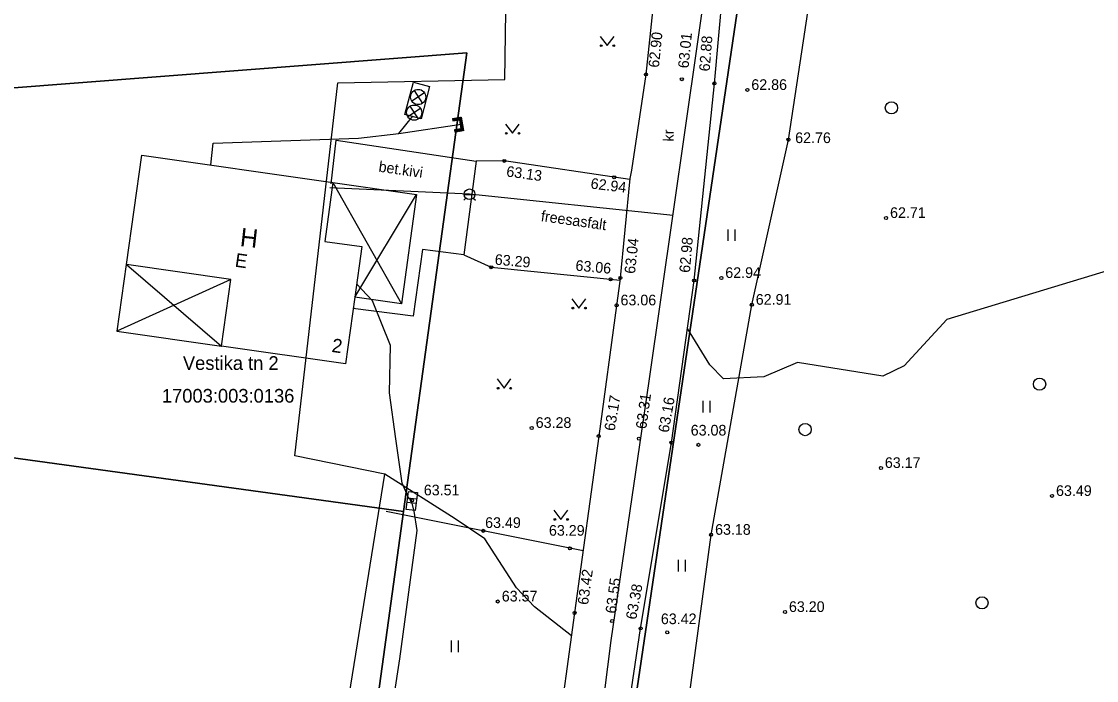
# Model space of a CAD drawing. Extents: x 642341 to 644194, y 6457989 to 6459379.
# Drawn here: x 642924.6 to 642995.2, y 6458340 to 6458383.3 of the extents above; entities that cross this region are included whole.
import ezdxf

# ---------------------------------------------------------------- set-up
doc = ezdxf.new("R2010")
doc.units = 0
for name, color, linetype in [('ELRAJATISMP', 7, 'Continuous'), ('HALJASTUS', 7, 'Continuous'), ('HOONE', 7, 'Continuous'), ('HOONEDET', 7, 'Continuous'), ('HORISONTAAL-EH2000', 7, 'Continuous'), ('KKAEV', 7, 'Continuous'), ('KORGUS-EH2000', 7, 'Continuous'), ('KTRASS', 7, 'Continuous'), ('MOOTPIIR', 7, 'Continuous'), ('MPKAABEL', 7, 'Continuous'), ('PIIR', 7, 'Continuous'), ('PIIRASULA', 7, 'Continuous'), ('TEE', 7, 'Continuous'), ('VKAEV', 7, 'Continuous'), ('VTRASS', 7, 'Continuous')]:
    doc.layers.add(name, color=color, linetype=linetype)

msp = doc.modelspace()

# ---------------------------------------------------------------- linework, layer by layer
at = {"layer": 'ELRAJATISMP'}
for p, q in [((642950.49, 6458351.65), (642949.9, 6458351.72)), ((642950.53, 6458351.92), (642949.93, 6458351.99))]:
    msp.add_line(p, q, dxfattribs=at)
msp.add_lwpolyline([(642950.58, 6458352.37), (642950.44, 6458351.19), (642949.85, 6458351.26), (642949.99, 6458352.44)], close=True, dxfattribs=at)
at = {"layer": 'HALJASTUS'}
for p, q in [((642962.587, 6458382.327), (642963.05, 6458381.72)), ((642963.05, 6458381.72), (642963.496, 6458382.327)), ((642956.357, 6458376.567), (642956.82, 6458375.96)), ((642956.82, 6458375.96), (642957.266, 6458376.567)), ((642970.962, 6458369.651), (642970.962, 6458368.889)), ((642971.418, 6458369.651), (642971.418, 6458368.889)), ((642960.727, 6458365.087), (642961.19, 6458364.48)), ((642961.19, 6458364.48), (642961.636, 6458365.087)), ((642955.817, 6458359.827), (642956.28, 6458359.22)), ((642956.28, 6458359.22), (642956.726, 6458359.827)), ((642969.322, 6458358.381), (642969.322, 6458357.619)), ((642969.778, 6458358.381), (642969.778, 6458357.619)), ((642961.46, 6458348.53), (642948.52, 6458351.13)), ((642959.547, 6458351.207), (642960.01, 6458350.6)), ((642960.01, 6458350.6), (642960.456, 6458351.207)), ((642967.712, 6458347.951), (642967.712, 6458347.189)), ((642968.168, 6458347.951), (642968.168, 6458347.189)), ((642952.802, 6458342.641), (642952.802, 6458341.879)), ((642953.258, 6458342.641), (642953.258, 6458341.879))]:
    msp.add_line(p, q, dxfattribs=at)
msp.add_lwpolyline([(643062.86, 6458339.69), (643052.65, 6458338.38), (643048.49, 6458342.54), (643042.5, 6458344.93), (643039.24, 6458341.15), (643035.67, 6458333.58), (643020.66, 6458333.42), (642992.75, 6458331.89), (642979.69, 6458332.58), (642968, 6458335.69), (642969.87, 6458349.59), (642972.54, 6458364.7), (642974.95, 6458375.54), (642977.1, 6458389.73), (642985.02, 6458394.61), (642992.14, 6458396.63), (643003.06, 6458401.91), (643026.72, 6458405.04), (643040.65, 6458406.79), (643068.48, 6458410.6)], dxfattribs=at)
for centre, radius in [((642962.649, 6458381.72), 0.055), ((642963.478, 6458381.72), 0.055), ((642981.71, 6458377.63), 0.4), ((642956.419, 6458375.96), 0.055), ((642957.248, 6458375.96), 0.055), ((642960.789, 6458364.48), 0.055), ((642961.618, 6458364.48), 0.055), ((642991.44, 6458359.48), 0.4), ((642955.879, 6458359.22), 0.055), ((642956.708, 6458359.22), 0.055), ((642976.04, 6458356.5), 0.4), ((642959.609, 6458350.6), 0.055), ((642960.438, 6458350.6), 0.055), ((642987.66, 6458345.12), 0.4)]:
    msp.add_circle(centre, radius, dxfattribs=at)
at = {"layer": 'HOONE'}
msp.add_lwpolyline([(642931.47, 6458367.34), (642932.484, 6458374.523), (642945.026, 6458372.735), (642944.493, 6458368.865), (642946.941, 6458368.528), (642946.469, 6458365.197), (642945.849, 6458360.824), (642937.713, 6458361.984), (642938.33, 6458366.36)], close=True, dxfattribs=at)
for points in [[(642945.026, 6458372.735), (642950.521, 6458371.952), (642949.53, 6458364.761), (642946.469, 6458365.197)], [(642931.465, 6458367.336), (642930.845, 6458362.963), (642937.713, 6458361.984)]]:
    msp.add_lwpolyline(points, dxfattribs=at)
at = {"layer": 'HOONEDET'}
for p, q in [((642945.026, 6458372.735), (642949.53, 6458364.761)), ((642946.469, 6458365.197), (642950.521, 6458371.952)), ((642931.47, 6458367.34), (642937.71, 6458361.98)), ((642938.33, 6458366.36), (642930.84, 6458362.96))]:
    msp.add_line(p, q, dxfattribs=at)
at = {"layer": 'HORISONTAAL-EH2000'}
for points in [[(643060.59, 6458321.06), (643055.3, 6458321.77), (643044.52, 6458323.48), (643030.38, 6458321.32), (643029.6, 6458321.43), (643028.08, 6458321.77), (643027.54, 6458324.65), (643024.59, 6458333.46), (643025.27, 6458335.85), (643031.54, 6458350.97), (643033.69, 6458359.37), (643026.23, 6458364.39), (643016.34, 6458367.14), (643011.23, 6458368.27), (642999.19, 6458367.13), (642996.09, 6458367), (642985.34, 6458363.73), (642982.54, 6458360.68), (642981.15, 6458360.01), (642975.55, 6458360.9), (642973.34, 6458359.96), (642970.69, 6458359.84), (642969.78, 6458360.75), (642968.32, 6458363.15)], [(642960.69, 6458342.95), (642958.28, 6458344.85), (642957.09, 6458346.11), (642955.01, 6458349.33), (642953.07, 6458350.63), (642948.45, 6458353.57)]]:
    msp.add_lwpolyline(points, dxfattribs=at)
at = {"layer": 'KKAEV'}
for p, q in [((642951.051, 6458378.619), (642950.215, 6458378.071)), ((642950.359, 6458378.763), (642950.907, 6458377.927)), ((642950.092, 6458377.737), (642950.641, 6458376.901)), ((642950.785, 6458377.593), (642949.949, 6458377.044))]:
    msp.add_line(p, q, dxfattribs=at)
msp.add_lwpolyline([(642951.378, 6458379.037), (642950.818, 6458376.91), (642949.762, 6458377.188), (642950.322, 6458379.315)], close=True, dxfattribs=at)
for centre in [(642950.633, 6458378.345), (642950.367, 6458377.319)]:
    msp.add_circle(centre, 0.5, dxfattribs=at)
at = {"layer": 'KORGUS-EH2000'}
for centre in [(642965.586, 6458379.826), (642967.945, 6458379.511), (642970.087, 6458379.24), (642972.251, 6458378.812), (642974.946, 6458375.545), (642956.284, 6458374.149), (642963.502, 6458373.072), (642981.359, 6458370.398), (642955.426, 6458367.164), (642963.27, 6458366.373), (642963.914, 6458366.465), (642968.757, 6458366.297), (642970.543, 6458366.461), (642963.663, 6458364.659), (642972.544, 6458364.703), (642958.085, 6458356.605), (642962.487, 6458356.07), (642965.126, 6458355.904), (642967.264, 6458355.644), (642969.035, 6458355.5), (642981.023, 6458353.981), (642992.258, 6458352.143), (642950.218, 6458351.85), (642954.902, 6458349.85), (642969.869, 6458349.594), (642960.6, 6458348.705), (642955.86, 6458345.209), (642960.9, 6458344.455), (642974.724, 6458344.516), (642963.368, 6458343.925), (642965.239, 6458343.438), (642966.985, 6458343.181)]:
    msp.add_circle(centre, 0.1, dxfattribs=at)
at = {"layer": 'KTRASS'}
for p, q in [((642952.892, 6458376.927), (642953.459, 6458377.022)), ((642952.892, 6458376.927), (642952.917, 6458376.779)), ((642952.912, 6458376.931), (642952.896, 6458376.907)), ((642952.947, 6458376.937), (642952.902, 6458376.872)), ((642952.905, 6458376.853), (642953.398, 6458376.936)), ((642952.982, 6458376.942), (642952.907, 6458376.837)), ((642953.017, 6458376.948), (642952.913, 6458376.803)), ((642953.051, 6458376.954), (642952.929, 6458376.781)), ((642953.086, 6458376.96), (642952.964, 6458376.787)), ((642953.121, 6458376.966), (642952.999, 6458376.793)), ((642953.156, 6458376.972), (642953.033, 6458376.799)), ((642953.19, 6458376.977), (642953.068, 6458376.805)), ((642953.225, 6458376.983), (642953.103, 6458376.811)), ((642953.26, 6458376.989), (642953.138, 6458376.816)), ((642953.295, 6458376.995), (642953.172, 6458376.822)), ((642953.33, 6458377.001), (642953.207, 6458376.828)), ((642953.364, 6458377.007), (642953.242, 6458376.834)), ((642953.399, 6458377.012), (642953.277, 6458376.84)), ((642953.434, 6458377.018), (642953.312, 6458376.846)), ((642953.461, 6458377.013), (642953.338, 6458376.84)), ((642953.467, 6458376.978), (642953.344, 6458376.805)), ((642953.473, 6458376.943), (642953.35, 6458376.77)), ((642953.398, 6458376.936), (642953.522, 6458376.196)), ((642953.459, 6458377.022), (642953.608, 6458376.135)), ((642949.366, 6458375.951), (642953.46, 6458376.566)), ((642952.917, 6458376.779), (642953.336, 6458376.85)), ((642953.435, 6458376.258), (642953.016, 6458376.188)), ((642953.239, 6458376.225), (642953.117, 6458376.053)), ((642953.274, 6458376.231), (642953.152, 6458376.058)), ((642953.309, 6458376.237), (642953.186, 6458376.064)), ((642953.344, 6458376.243), (642953.221, 6458376.07)), ((642953.378, 6458376.248), (642953.256, 6458376.076)), ((642953.413, 6458376.254), (642953.291, 6458376.082)), ((642953.561, 6458376.419), (642953.326, 6458376.087)), ((642953.336, 6458376.85), (642953.435, 6458376.258)), ((642953.479, 6458376.908), (642953.356, 6458376.735)), ((642953.566, 6458376.384), (642953.36, 6458376.093)), ((642953.484, 6458376.873), (642953.361, 6458376.7)), ((642953.49, 6458376.838), (642953.367, 6458376.665)), ((642953.496, 6458376.803), (642953.373, 6458376.63)), ((642953.502, 6458376.768), (642953.379, 6458376.595)), ((642953.508, 6458376.733), (642953.385, 6458376.56)), ((642953.514, 6458376.698), (642953.391, 6458376.525)), ((642953.572, 6458376.349), (642953.395, 6458376.099)), ((642953.52, 6458376.663), (642953.397, 6458376.49)), ((642953.525, 6458376.629), (642953.402, 6458376.455)), ((642953.531, 6458376.594), (642953.408, 6458376.42)), ((642953.537, 6458376.559), (642953.414, 6458376.385)), ((642953.543, 6458376.524), (642953.42, 6458376.35)), ((642953.549, 6458376.489), (642953.426, 6458376.315)), ((642953.578, 6458376.314), (642953.43, 6458376.105)), ((642953.555, 6458376.454), (642953.432, 6458376.28)), ((642953.584, 6458376.279), (642953.465, 6458376.111)), ((642953.59, 6458376.244), (642953.499, 6458376.117)), ((642953.016, 6458376.188), (642953.041, 6458376.04)), ((642953.031, 6458376.19), (642953.019, 6458376.173)), ((642953.065, 6458376.196), (642953.025, 6458376.138)), ((642953.522, 6458376.196), (642953.029, 6458376.114)), ((642953.1, 6458376.202), (642953.03, 6458376.103)), ((642953.135, 6458376.208), (642953.036, 6458376.068)), ((642953.608, 6458376.135), (642953.041, 6458376.04)), ((642953.17, 6458376.213), (642953.047, 6458376.041)), ((642953.204, 6458376.219), (642953.082, 6458376.047)), ((642953.596, 6458376.209), (642953.534, 6458376.122)), ((642953.602, 6458376.174), (642953.569, 6458376.128)), ((642953.607, 6458376.139), (642953.604, 6458376.134))]:
    msp.add_line(p, q, dxfattribs=at)
msp.add_lwpolyline([(642937.004, 6458373.879), (642937.163, 6458375.307), (642946.704, 6458375.639), (642949.366, 6458375.951), (642950.285, 6458377.089)], dxfattribs=at)
at = {"layer": 'MOOTPIIR'}
msp.add_lwpolyline([(643069.76, 6458236.31), (643006.85, 6458180.97), (642957.03, 6458215.38), (642938.24, 6458221.19), (642939.41, 6458236.44), (642939.75, 6458280.23), (642926.67, 6458279.95), (642934.24, 6458327.61), (642944.3, 6458327.88), (642948.45, 6458353.57), (642942.54, 6458354.77), (642945.36, 6458379.28), (642956.33, 6458379.5), (642956.58, 6458397.32), (642975, 6458397.64), (642981.03, 6458397.76), (642985.08, 6458398.34), (642993.33, 6458402.89), (642997.25, 6458405.06), (643002, 6458406.25), (643013.81, 6458408.19), (643079.76, 6458417.36)], dxfattribs=at)
at = {"layer": 'MPKAABEL'}
for points in [[(642950.16, 6458351.9), (642950.04, 6458351.93), (642949.57, 6458352.99), (642949.17, 6458355.89), (642948.74, 6458358.92), (642948.82, 6458362.03), (642947.64, 6458364.96), (642946.59, 6458366.08)], [(642937.45, 6458254.72), (642938.07, 6458259.73), (642940.06, 6458274.44), (642942.01, 6458288.29), (642943.43, 6458299.18), (642943.33, 6458299.44), (642943.48, 6458299.52), (642943.82, 6458302.12), (642946, 6458316.58), (642946.22, 6458319.2), (642947.84, 6458331.15), (642949.42, 6458341.44), (642950.57, 6458349.88), (642950.37, 6458351.14), (642950.16, 6458351.9)]]:
    msp.add_lwpolyline(points, dxfattribs=at)
at = {"layer": 'PIIR'}
for points in [[(643026.6, 6458393.62), (643119.35, 6458280.87), (643065.03, 6458235.45), (642961.82, 6458317.88), (642972.12, 6458387.69), (642972, 6458388.99), (643026.32, 6458395.18)], [(642913.29, 6458378.12), (642953.82, 6458381.25), (642949.67, 6458351.11), (642910.32, 6458356.53)], [(642910.32, 6458356.53), (642949.67, 6458351.11), (642946.13, 6458325.36), (642906.77, 6458330.77), (642909.25, 6458348.77)]]:
    msp.add_lwpolyline(points, close=True, dxfattribs=at)
msp.add_lwpolyline([(642924.66, 6458169.35), (642929.35, 6458203.42), (642934.04, 6458237.49), (642896.08, 6458243), (642858.12, 6458248.5), (642858.5, 6458271.35), (642861.88, 6458270.86), (642899.18, 6458275.6), (642940, 6458280.78), (642942.59, 6458299.6), (642946.13, 6458325.36), (642949.67, 6458351.11), (642953.82, 6458381.25), (642913.29, 6458378.12), (642896.66, 6458376.84), (642896.46, 6458381.88), (642972, 6458388.99), (642972.12, 6458387.69), (642961.82, 6458317.88), (642948.51, 6458227.63), (642937.15, 6458150.56)], dxfattribs=at)
at = {"layer": 'PIIRASULA'}
msp.add_lwpolyline([(642945.629, 6458208.087), (642948.51, 6458227.63), (642961.82, 6458317.88), (642972.12, 6458387.69), (642970.59, 6458422.96)], dxfattribs=at)
at = {"layer": 'TEE'}
for points in [[(642966.63, 6458388.36), (642966.43, 6458387.9), (642965.59, 6458379.83), (642964.65, 6458373.53), (642964.54, 6458372.99), (642963.88, 6458366.24), (642963.66, 6458364.66), (642962.49, 6458356.07), (642960.9, 6458344.46), (642958.48, 6458326.85), (642958.07, 6458325.57), (642954.82, 6458323.59), (642951.46, 6458322.42), (642949.71, 6458322.48), (642947.62, 6458323.03)], [(642945.96, 6458218.8), (642949.32, 6458240.84), (642952.86, 6458263.19), (642954.72, 6458273.77), (642955.64, 6458280.65), (642957.08, 6458287.52), (642959.69, 6458302.72), (642960.91, 6458312.68), (642962.75, 6458326.75), (642965.24, 6458343.44), (642967.26, 6458355.64), (642968.76, 6458366.3), (642970.09, 6458379.24), (642970.9, 6458388.22)], [(642944.91, 6458372.64), (642945.24, 6458375.5), (642954.43, 6458374.14), (642953.63, 6458367.97), (642950.92, 6458368.33), (642950.31, 6458363.94), (642946.33, 6458364.46)], [(642964.53, 6458372.92), (642956.28, 6458374.15), (642954.43, 6458374.14)], [(642953.63, 6458367.97), (642955.43, 6458367.16), (642963.89, 6458366.31)]]:
    msp.add_lwpolyline(points, dxfattribs=at)
at = {"layer": 'VKAEV'}
for p, q in [((642953.76, 6458371.7), (642953.62, 6458371.56)), ((642953.66, 6458371.95), (642954.36, 6458371.95)), ((642954.25, 6458371.7), (642954.39, 6458371.56))]:
    msp.add_line(p, q, dxfattribs=at)
msp.add_circle((642954.006, 6458371.955), 0.35, dxfattribs=at)
at = {"layer": 'VTRASS'}
for points in [[(642945.66, 6458218.9), (642948, 6458233.93), (642951.83, 6458258.09), (642951.99, 6458259.13), (642954.27, 6458276.46), (642957.49, 6458300.25), (642962.45, 6458335.9), (642963.3, 6458342.65), (642965.8, 6458359.67), (642969.77, 6458387.33), (642969.59, 6458394.39), (642960.11, 6458394.01), (642956.53, 6458393.79)], [(642967.37, 6458370.57), (642954.01, 6458371.96), (642944.82, 6458372.37)]]:
    msp.add_lwpolyline(points, dxfattribs=at)

# ---------------------------------------------------------------- texts
at = {"layer": 'HOONE'}
for s, height, rotation, p in [('H', 1.2, 353.71931, (642938.89, 6458368.56)), ('E', 0.9, 351.81146, (642938.556, 6458367.207)), ('2', 0.9, 351.81146, (642944.916, 6458361.607))]:
    msp.add_text(s, height=height, rotation=rotation, dxfattribs=at).set_placement(p)
at = {"layer": 'KORGUS-EH2000'}
for s, rotation, p in [(' 62.90', 84.05821, (642966.41, 6458379.99)), (' 63.01', 84.40158, (642968.36, 6458379.95)), (' 62.88', 85.45097, (642969.75, 6458379.75)), (' 63.13', 352.12408, (642956.13, 6458373.17)), (' 62.94', 353.02833, (642961.67, 6458372.37)), (' 63.04', 83.95678, (642964.84, 6458366.45)), (' 62.98', 85.10091, (642968.45, 6458366.52)), (' 63.29', 355.05737, (642955.38, 6458367.36)), (' 63.06', 354.77819, (642960.68, 6458366.97)), (' 63.17', 80.53768, (642963.49, 6458356.12)), (' 63.31', 82.07307, (642965.57, 6458356.25)), (' 63.16', 79.93388, (642967.03, 6458356.01)), (' 63.42', 82.04749, (642961.75, 6458344.7)), (' 63.55', 82.29799, (642963.58, 6458344.13)), (' 63.38', 79.57135, (642964.9, 6458343.73))]:
    msp.add_text(s, height=0.7, rotation=rotation, dxfattribs=at).set_placement(p)
for s, p in [(' 62.86', (642972.25, 6458378.81)), (' 62.76', (642975.13, 6458375.32)), (' 62.71', (642981.36, 6458370.4)), (' 62.94', (642970.54, 6458366.46)), (' 63.06', (642963.66, 6458364.66)), (' 62.91', (642972.54, 6458364.7)), (' 63.28', (642958.09, 6458356.61)), (' 63.08', (642968.27, 6458356.11)), (' 63.17', (642981.02, 6458353.98)), (' 63.51', (642950.74, 6458352.18)), (' 63.49', (642992.26, 6458352.14)), (' 63.49', (642954.77, 6458350.04)), (' 63.29', (642958.96, 6458349.53)), (' 63.18', (642969.87, 6458349.59)), (' 63.57', (642955.86, 6458345.21)), (' 63.20', (642974.72, 6458344.52)), (' 63.42', (642966.31, 6458343.72))]:
    msp.add_text(s, height=0.7, dxfattribs=at).set_placement(p)
at = {"layer": 'PIIR'}
for s, p in [('Vestika tn 2', (642935.18, 6458360.42)), ('17003:003:0136', (642933.8, 6458358.27))]:
    msp.add_text(s, height=0.9, dxfattribs=at).set_placement(p)
at = {"layer": 'TEE'}
for s, rotation, p in [('kr', 89.43413, (642967.413, 6458375.421)), ('bet.kivi', 351.66737, (642948, 6458373.45)), ('freesasfalt', 351.91737, (642958.661, 6458370.202))]:
    msp.add_text(s, height=0.7, rotation=rotation, dxfattribs=at).set_placement(p)

doc.saveas('drawing.dxf')
